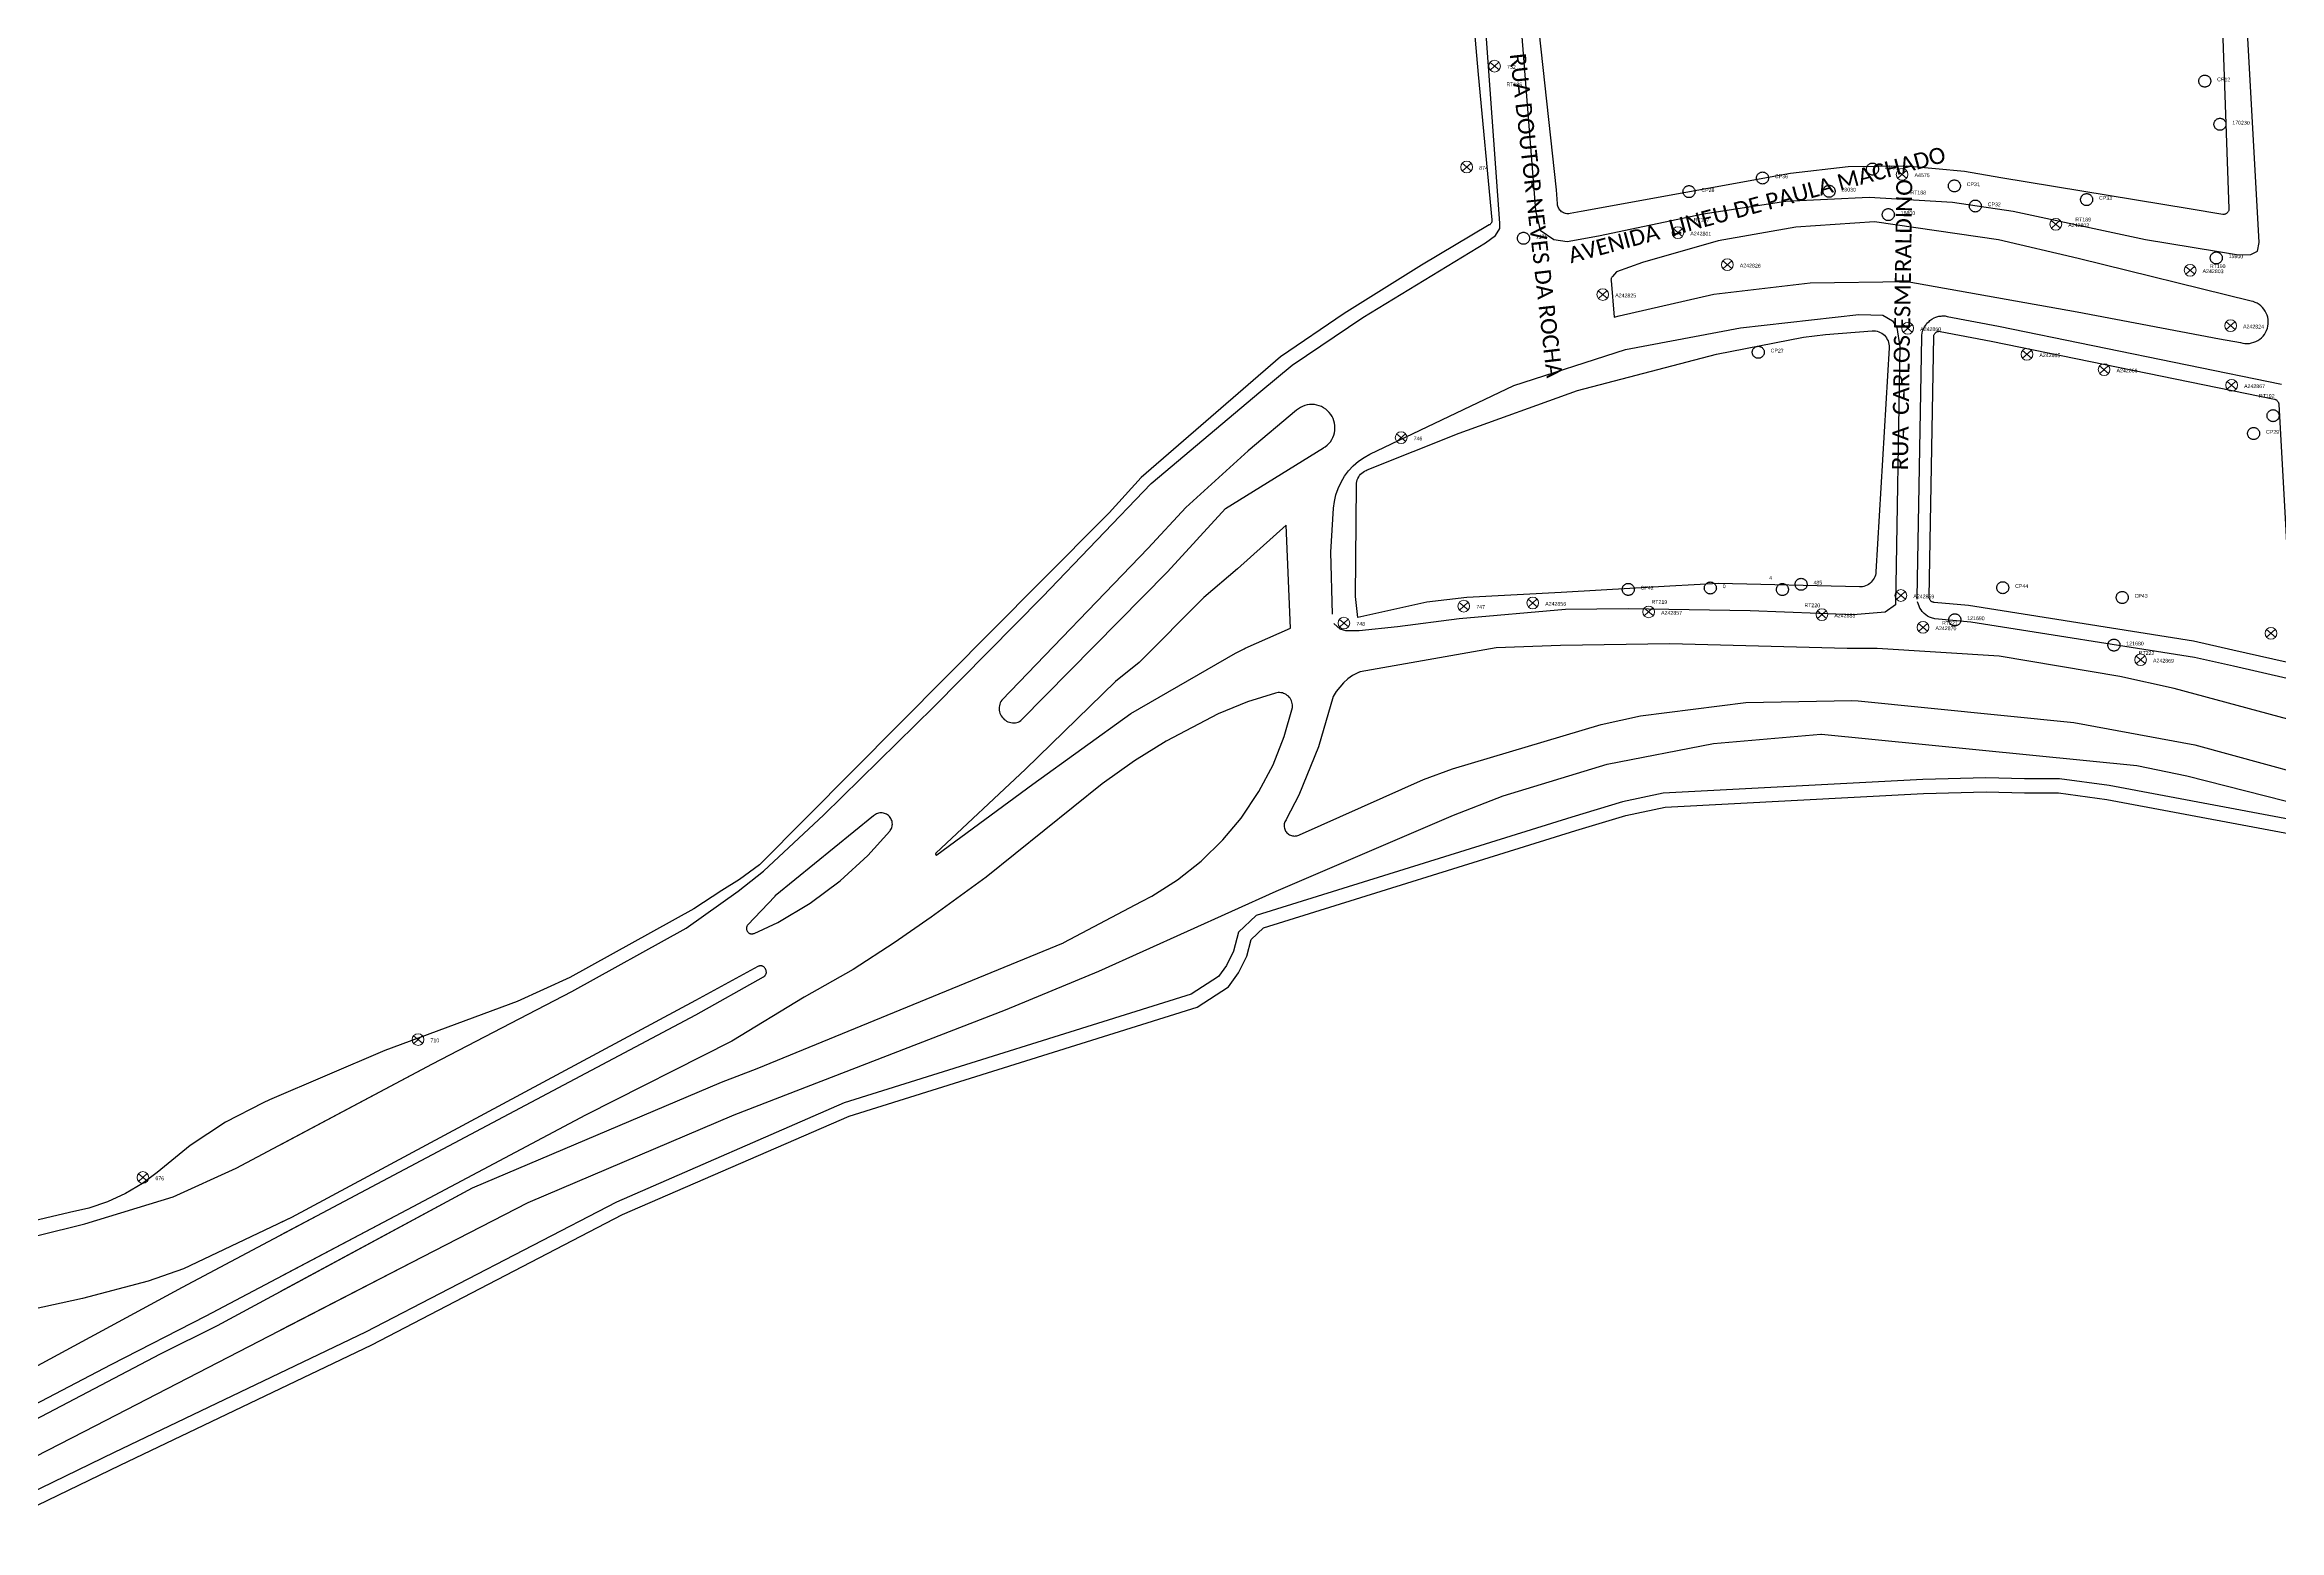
# Model space of a CAD drawing. Header units: millimetres. Extents: x 676447 to 689606, y 7455628 to 7463967.
# Drawn here: x 683132.8 to 683550.8, y 7459374.5 to 7459652.5 of the extents above; entities that cross this region are included whole.
import ezdxf

# ---------------------------------------------------------------- set-up
doc = ezdxf.new("R2010")
doc.units = ezdxf.units.MM
doc.header["$LTSCALE"] = 0.1
doc.header["$MEASUREMENT"] = 0
doc.linetypes.add('PHANTOM2', pattern=[1.25, 0.625, -0.125, 0.125, -0.125, 0.125, -0.125])
doc.layers.add('10.4-Postes', color=1, linetype='Continuous', lineweight=0)
for name, color, linetype in [('Caixas Subterrâneas', 5, 'Continuous'), ('LEGENDAS_INFRAESTRUTURAS', 7, 'Continuous'), ('MUB_MEIOFIO', 7, 'Continuous'), ('MUB_OBRA_ARTE', 7, 'Continuous'), ('MUB_QUADRAS', 7, 'Continuous'), ('MUB_SEGMENTO', 7, 'Continuous'), ('NOS_DE_INFRAESTRUTURA', 7, 'Continuous')]:
    doc.layers.add(name, color=color, linetype=linetype)
doc.styles.add('Legend', font='calibri.ttf')
doc.styles.get("Standard").update_dxf_attribs({"font": 'arial.ttf'})

# ---------------------------------------------------------------- blocks, each defined once
blk = doc.blocks.new('PTPT')
at = {"layer": '10.4-Postes', "color": 1, "linetype": 'PHANTOM2'}
for points in [[(-0.0000079, 0.0000104), (0.0000075, -0.000002)], [(0.000007, 0.0000109), (-0.0000074, -0.0000025)]]:
    blk.add_lwpolyline(points, dxfattribs=at)
at = {"layer": '10.4-Postes', "color": 1}
blk.add_circle((-0.0000002, 0.0000042), 0.00000987, dxfattribs=at)
blk = doc.blocks.new('MHMZ')
at = {"linetype": 'PHANTOM2'}
blk.add_circle((0, 0), 0.0000101, dxfattribs=at)

msp = doc.modelspace()

# ---------------------------------------------------------------- linework, layer by layer
at = {"layer": 'MUB_MEIOFIO', "color": 253, "linetype": 'Continuous'}
for points in [[(683406.84, 7459683.33), (683411.69, 7459621.44), (683412.55, 7459617.74), (683415.14, 7459616.01), (683417.61, 7459615.64), (683423.47, 7459616.68), (683443.1, 7459620.79), (683458.53, 7459623.16), (683474.12, 7459623.91), (683489.7, 7459623.02), (683501.08, 7459621.33), (683525.82, 7459616.02), (683539.11, 7459613.82), (683543.18, 7459613.12), (683545.49, 7459613.21), (683546.79, 7459613.86), (683547.07, 7459615.43), (683542.84, 7459691.97)], [(683405.06, 7459619.08), (683402.45, 7459654.43)], [(683177.04, 7459446.72), (683205.38, 7459461.82), (683231.43, 7459475.34), (683252.81, 7459487.19), (683262.53, 7459494.13), (683267.31, 7459497.82), (683278.59, 7459508.4), (683299.14, 7459528.57), (683319.48, 7459549.19), (683339.82, 7459570.36), (683360.34, 7459587.64), (683366.16, 7459592.52), (683379.44, 7459601.44), (683402.37, 7459615.37), (683404.22, 7459616.76), (683405.06, 7459618.06), (683405.06, 7459619.08)], [(683545.56, 7459604.51), (683513.2, 7459612.48), (683498.34, 7459615.96), (683475.09, 7459619.33), (683460.39, 7459618.31), (683445.88, 7459615.76), (683431.71, 7459611.71), (683426.87, 7459609.95), (683426.1, 7459609.12), (683426.04, 7459609.04), (683425.98, 7459608.96), (683425.93, 7459608.87), (683425.89, 7459608.77), (683425.86, 7459608.67), (683425.84, 7459608.56), (683425.83, 7459608.46), (683425.84, 7459608.36), (683426.43, 7459601.47), (683427.38, 7459601.74), (683445.08, 7459605.76), (683463.1, 7459607.91), (683481.24, 7459608.17), (683513.04, 7459602.49), (683539.64, 7459597.46), (683543.6, 7459596.74), (683544.01, 7459596.64), (683544.42, 7459596.58), (683544.84, 7459596.57), (683545.26, 7459596.59), (683545.67, 7459596.67), (683546.08, 7459596.78), (683546.47, 7459596.94), (683546.84, 7459597.14), (683547.18, 7459597.37), (683547.51, 7459597.64), (683547.8, 7459597.94), (683548.06, 7459598.27), (683548.28, 7459598.63), (683548.46, 7459599.01), (683548.61, 7459599.4), (683548.71, 7459599.81), (683548.77, 7459600.22), (683548.78, 7459600.64), (683548.75, 7459601.06), (683548.68, 7459601.47), (683548.56, 7459601.88), (683548.41, 7459602.26), (683548.21, 7459602.64), (683547.97, 7459602.98), (683547.71, 7459603.3), (683547.4, 7459603.6), (683547.07, 7459603.85), (683546.72, 7459604.08), (683546.34, 7459604.26), (683545.95, 7459604.4), (683545.56, 7459604.51)], [(683373.73, 7459545.93), (683373.42, 7459557.51), (683373.94, 7459565.74), (683374.09, 7459567.01), (683374.38, 7459568.25), (683374.79, 7459569.46), (683375.33, 7459570.62), (683375.98, 7459571.72), (683376.75, 7459572.74), (683377.62, 7459573.68), (683378.58, 7459574.52), (683379.63, 7459575.25), (683380.72, 7459575.86), (683407.63, 7459588.68), (683428.54, 7459595.42), (683450.03, 7459599.51), (683472.17, 7459602.01), (683476.65, 7459601.88), (683478.5, 7459600.82), (683479.31, 7459599.54), (683479.89, 7459595.92), (683479.02, 7459547.67), (683477.09, 7459546.29), (683471.16, 7459545.78), (683451.89, 7459546.54), (683429.04, 7459546.92), (683417.35, 7459546.79), (683397.43, 7459545.06), (683385.89, 7459543.53), (683378.74, 7459542.78), (683376.22, 7459542.78), (683375.15, 7459543.1), (683373.96, 7459544.17)], [(683483.13, 7459548.76), (683483.13, 7459549.04), (683483.97, 7459597.76), (683483.97, 7459598.1), (683484.05, 7459598.5), (683484.13, 7459598.87), (683484.27, 7459599.22), (683484.46, 7459599.69), (683484.7, 7459600.02), (683484.94, 7459600.37), (683485.32, 7459600.7), (683485.48, 7459600.85), (683485.87, 7459601.14), (683486.27, 7459601.34), (683486.6, 7459601.49), (683487.17, 7459601.66), (683487.57, 7459601.69), (683487.8, 7459601.72), (683488.36, 7459601.72), (683488.74, 7459601.64), (683498.29, 7459599.79), (683551.26, 7459588.96)], [(683366.99, 7459584.08), (683357.98, 7459576.51), (683346.32, 7459565.87), (683339.25, 7459558.29), (683311.86, 7459529.82), (683311.71, 7459529.58), (683311.59, 7459529.33), (683311.49, 7459529.06), (683311.43, 7459528.79), (683311.39, 7459528.51), (683311.38, 7459528.22), (683311.4, 7459527.94), (683311.45, 7459527.66), (683311.53, 7459527.39), (683311.64, 7459527.13), (683311.77, 7459526.88), (683311.93, 7459526.65), (683312.11, 7459526.44), (683312.31, 7459526.24), (683312.54, 7459526.07), (683312.78, 7459525.92), (683313.03, 7459525.8), (683313.3, 7459525.7), (683313.57, 7459525.63), (683313.85, 7459525.59), (683314.13, 7459525.59), (683314.42, 7459525.61), (683314.69, 7459525.66), (683314.96, 7459525.74), (683315.21, 7459525.83), (683315.41, 7459526.03), (683342.87, 7459553.82), (683353.74, 7459565.72), (683372.04, 7459577.03), (683372.14, 7459577.09), (683372.24, 7459577.17), (683372.35, 7459577.25), (683372.71, 7459577.53), (683373.03, 7459577.84), (683373.33, 7459578.19), (683373.58, 7459578.57), (683373.79, 7459578.97), (683373.96, 7459579.4), (683374.09, 7459579.83), (683374.17, 7459580.28), (683374.2, 7459580.74), (683374.18, 7459581.19), (683374.12, 7459581.64), (683374, 7459582.08), (683373.85, 7459582.51), (683373.65, 7459582.92), (683373.41, 7459583.3), (683373.12, 7459583.66), (683372.81, 7459583.99), (683372.46, 7459584.28), (683372.08, 7459584.54), (683371.68, 7459584.75), (683371.26, 7459584.92), (683370.82, 7459585.04), (683370.37, 7459585.12), (683369.92, 7459585.15), (683369.46, 7459585.13), (683369.01, 7459585.07), (683368.57, 7459584.96), (683368.14, 7459584.8), (683367.73, 7459584.6), (683367.35, 7459584.36), (683366.99, 7459584.08)], [(683337.57, 7459536.87), (683333.15, 7459533.31), (683316.28, 7459516.9), (683299.56, 7459501.22), (683299.54, 7459501.21), (683299.53, 7459501.19), (683299.52, 7459501.18), (683299.51, 7459501.16), (683299.5, 7459501.14), (683299.49, 7459501.12), (683299.49, 7459501.1), (683299.48, 7459501.08), (683299.48, 7459501.06), (683299.48, 7459501.04), (683299.49, 7459501.02), (683299.49, 7459501), (683299.5, 7459500.98), (683299.51, 7459500.96), (683299.52, 7459500.95), (683299.53, 7459500.93), (683299.55, 7459500.92), (683299.56, 7459500.91), (683299.58, 7459500.89), (683299.6, 7459500.89), (683299.62, 7459500.88), (683299.64, 7459500.87), (683299.66, 7459500.87), (683299.68, 7459500.87), (683299.7, 7459500.87), (683299.72, 7459500.87), (683299.74, 7459500.88), (683317.65, 7459514.1), (683335.99, 7459527.37), (683355.62, 7459538.66), (683357.21, 7459539.46), (683357.23, 7459539.47), (683357.41, 7459539.55), (683365.86, 7459543.3), (683365.06, 7459562.57), (683355.94, 7459554.42), (683349.67, 7459549.03), (683337.57, 7459536.87)], [(683552.32, 7459533.87), (683542.25, 7459536.17), (683534.98, 7459537.79), (683493.11, 7459544.43), (683486.42, 7459545.04), (683486.23, 7459545.1), (683485.95, 7459545.16), (683485.41, 7459545.37), (683485.05, 7459545.57), (683484.7, 7459545.81), (683484.39, 7459546.08), (683484.04, 7459546.43), (683483.82, 7459546.76), (683483.82, 7459546.76), (683483.62, 7459547.07), (683483.45, 7459547.44), (683483.34, 7459547.72), (683483.19, 7459548.22)], [(683562.61, 7459523.55), (683531.2, 7459532.04), (683521.02, 7459534.24), (683498.47, 7459538.06), (683475.64, 7459539.51), (683469.98, 7459539.5), (683436.81, 7459540.38), (683416.38, 7459540.09), (683404.37, 7459539.65), (683378.9, 7459535.12), (683378.77, 7459535.1), (683378.7, 7459535.07), (683378.45, 7459534.95), (683377.5, 7459534.42), (683376.62, 7459533.8), (683375.81, 7459533.09), (683375.08, 7459532.29), (683374.44, 7459531.43), (683373.89, 7459530.5)], [(683177.04, 7459419.28), (683212.86, 7459438.63), (683259.43, 7459458.36), (683266.09, 7459460.95), (683323.41, 7459484.47), (683323.49, 7459484.51), (683338.01, 7459492.16), (683339.96, 7459493.2), (683344.74, 7459496.23), (683349.18, 7459499.74), (683353.23, 7459503.69), (683356.63, 7459507.77), (683359.98, 7459512.75), (683362.61, 7459517.76), (683364.7, 7459523.02), (683366.23, 7459528.47), (683366.25, 7459528.73), (683366.24, 7459528.98), (683366.21, 7459529.24), (683366.15, 7459529.49), (683366.06, 7459529.73), (683365.95, 7459529.96), (683365.81, 7459530.18), (683365.66, 7459530.39), (683365.48, 7459530.57), (683365.28, 7459530.74), (683365.07, 7459530.89), (683364.84, 7459531.01), (683364.6, 7459531.11), (683364.36, 7459531.18), (683364.1, 7459531.23), (683363.85, 7459531.24), (683363.59, 7459531.24), (683363.33, 7459531.2), (683363.1, 7459531.13), (683357.86, 7459529.55), (683352.36, 7459527.28), (683347.48, 7459524.71), (683342.59, 7459522.14), (683336.7, 7459518.51), (683330.66, 7459514.19), (683308.94, 7459496.73), (683298.66, 7459489.22), (683291.76, 7459484.47), (683284.07, 7459479.43), (683274.88, 7459474.26), (683261.37, 7459466.02), (683234.01, 7459452.17), (683201.72, 7459435.06), (683177.04, 7459422.01)], [(683373.89, 7459530.5), (683371.14, 7459521.12), (683367.43, 7459512.08), (683365.16, 7459507.61), (683365.04, 7459507.45), (683364.93, 7459507.28), (683364.84, 7459507.1), (683364.77, 7459506.91), (683364.72, 7459506.71), (683364.69, 7459506.52), (683364.69, 7459506.31), (683364.7, 7459506.11), (683364.73, 7459505.91), (683364.79, 7459505.72), (683364.87, 7459505.53), (683364.96, 7459505.36), (683365.07, 7459505.19), (683365.2, 7459505.03), (683365.35, 7459504.89), (683365.5, 7459504.77), (683365.68, 7459504.66), (683365.86, 7459504.57), (683366.05, 7459504.5), (683366.24, 7459504.46), (683366.44, 7459504.43), (683366.64, 7459504.42), (683366.84, 7459504.43), (683367.04, 7459504.47), (683367.24, 7459504.52), (683367.42, 7459504.6), (683367.56, 7459504.67), (683390.78, 7459515.02), (683396.17, 7459517.01), (683423.98, 7459525.27), (683431.34, 7459526.9), (683451.04, 7459529.37), (683470.89, 7459529.77), (683472.07, 7459529.73), (683512.43, 7459525.66), (683535.01, 7459521.5), (683599.74, 7459503.79)], [(683177.04, 7459412.04), (683203.51, 7459425.69), (683223.3, 7459435.89), (683261.83, 7459452.27), (683312.55, 7459471.89), (683330.03, 7459479.16), (683363.19, 7459494.13), (683396.35, 7459508.31), (683405.68, 7459511.97), (683425.09, 7459517.88), (683445.01, 7459521.73), (683465.11, 7459523.47), (683465.22, 7459523.48), (683524.21, 7459517.64), (683533.53, 7459515.68), (683566.66, 7459507.25)], [(683287.88, 7459508.2), (683269.49, 7459493.21), (683269.41, 7459493.14), (683269.4, 7459493.12), (683264.38, 7459487.8), (683264.31, 7459487.72), (683264.25, 7459487.64), (683264.2, 7459487.55), (683264.16, 7459487.45), (683264.13, 7459487.35), (683264.12, 7459487.25), (683264.11, 7459487.14), (683264.11, 7459487.04), (683264.12, 7459486.93), (683264.15, 7459486.83), (683264.18, 7459486.73), (683264.23, 7459486.64), (683264.28, 7459486.55), (683264.35, 7459486.47), (683264.42, 7459486.39), (683264.5, 7459486.32), (683264.59, 7459486.26), (683264.68, 7459486.21), (683264.78, 7459486.17), (683264.88, 7459486.15), (683264.98, 7459486.13), (683265.08, 7459486.12), (683265.19, 7459486.12), (683265.29, 7459486.14), (683265.39, 7459486.16), (683265.49, 7459486.2), (683265.53, 7459486.21), (683269.95, 7459488.26), (683276, 7459491.83), (683281.65, 7459496.01), (683286.83, 7459500.76), (683290.94, 7459505.34), (683291.01, 7459505.44), (683291.13, 7459505.62), (683291.23, 7459505.82), (683291.3, 7459506.02), (683291.36, 7459506.24), (683291.39, 7459506.45), (683291.4, 7459506.67), (683291.39, 7459506.89), (683291.35, 7459507.11), (683291.29, 7459507.32), (683291.21, 7459507.53), (683291.11, 7459507.72), (683290.99, 7459507.9), (683290.85, 7459508.07), (683290.69, 7459508.23), (683290.52, 7459508.36), (683290.33, 7459508.48), (683290.14, 7459508.58), (683289.93, 7459508.66), (683289.72, 7459508.71), (683289.5, 7459508.74), (683289.28, 7459508.75), (683289.06, 7459508.74), (683288.84, 7459508.7), (683288.63, 7459508.64), (683288.43, 7459508.56), (683288.23, 7459508.46), (683288.05, 7459508.34), (683287.88, 7459508.2)], [(683177.04, 7459429.8), (683184.81, 7459433.91), (683254.65, 7459470.95), (683267.32, 7459478.08), (683267.34, 7459478.09), (683267.42, 7459478.15), (683267.5, 7459478.21), (683267.58, 7459478.29), (683267.64, 7459478.37), (683267.7, 7459478.46), (683267.75, 7459478.55), (683267.78, 7459478.65), (683267.81, 7459478.75), (683267.83, 7459478.85), (683267.83, 7459478.96), (683267.82, 7459479.06), (683267.81, 7459479.17), (683267.78, 7459479.27), (683267.74, 7459479.36), (683267.65, 7459479.56), (683267.62, 7459479.63), (683267.57, 7459479.71), (683267.5, 7459479.8), (683267.43, 7459479.87), (683267.35, 7459479.94), (683267.26, 7459480), (683267.17, 7459480.05), (683267.08, 7459480.09), (683266.97, 7459480.12), (683266.87, 7459480.14), (683266.77, 7459480.15), (683266.66, 7459480.14), (683266.56, 7459480.13), (683266.46, 7459480.1), (683266.36, 7459480.07), (683266.26, 7459480.02), (683254.59, 7459473.65), (683178.99, 7459433.04), (683177.04, 7459432.12)]]:
    msp.add_lwpolyline(points, dxfattribs=at)
at = {"layer": 'MUB_MEIOFIO', "linetype": 'Continuous'}
for points in [[(683406.84, 7459683.33), (683411.69, 7459621.44), (683412.55, 7459617.74), (683415.14, 7459616.01), (683417.61, 7459615.64), (683423.47, 7459616.68), (683443.1, 7459620.79), (683458.53, 7459623.16), (683474.12, 7459623.91), (683489.7, 7459623.02), (683501.08, 7459621.33), (683525.82, 7459616.02), (683539.11, 7459613.82), (683543.18, 7459613.12), (683545.49, 7459613.21), (683546.79, 7459613.86), (683547.07, 7459615.43), (683542.84, 7459691.97)], [(683405.06, 7459619.08), (683402.45, 7459654.43)], [(683088.26, 7459418.97), (683140.37, 7459431.9), (683156.9, 7459436.91), (683168.66, 7459442.26), (683205.38, 7459461.82), (683231.43, 7459475.34), (683252.81, 7459487.19), (683262.53, 7459494.13), (683267.31, 7459497.82), (683278.59, 7459508.4), (683299.14, 7459528.57), (683319.48, 7459549.19), (683339.82, 7459570.36), (683360.34, 7459587.64), (683366.16, 7459592.52), (683379.44, 7459601.44), (683402.37, 7459615.37), (683404.22, 7459616.76), (683405.06, 7459618.06), (683405.06, 7459619.08)], [(683545.56, 7459604.51), (683513.2, 7459612.48), (683498.34, 7459615.96), (683475.09, 7459619.33), (683460.39, 7459618.31), (683445.88, 7459615.76), (683431.71, 7459611.71), (683426.87, 7459609.95), (683426.1, 7459609.12), (683426.04, 7459609.04), (683425.98, 7459608.96), (683425.93, 7459608.87), (683425.89, 7459608.77), (683425.86, 7459608.67), (683425.84, 7459608.56), (683425.83, 7459608.46), (683425.84, 7459608.36), (683426.43, 7459601.47), (683427.38, 7459601.74), (683445.08, 7459605.76), (683463.1, 7459607.91), (683481.24, 7459608.17), (683513.04, 7459602.49), (683539.64, 7459597.46), (683543.6, 7459596.74), (683544.01, 7459596.64), (683544.42, 7459596.58), (683544.84, 7459596.57), (683545.26, 7459596.59), (683545.67, 7459596.67), (683546.08, 7459596.78), (683546.47, 7459596.94), (683546.84, 7459597.14), (683547.18, 7459597.37), (683547.51, 7459597.64), (683547.8, 7459597.94), (683548.06, 7459598.27), (683548.28, 7459598.63), (683548.46, 7459599.01), (683548.61, 7459599.4), (683548.71, 7459599.81), (683548.77, 7459600.22), (683548.78, 7459600.64), (683548.75, 7459601.06), (683548.68, 7459601.47), (683548.56, 7459601.88), (683548.41, 7459602.26), (683548.21, 7459602.64), (683547.97, 7459602.98), (683547.71, 7459603.3), (683547.4, 7459603.6), (683547.07, 7459603.85), (683546.72, 7459604.08), (683546.34, 7459604.26), (683545.95, 7459604.4), (683545.56, 7459604.51)], [(683373.73, 7459545.93), (683373.42, 7459557.51), (683373.94, 7459565.74), (683374.09, 7459567.01), (683374.38, 7459568.25), (683374.79, 7459569.46), (683375.33, 7459570.62), (683375.98, 7459571.72), (683376.75, 7459572.74), (683377.62, 7459573.68), (683378.58, 7459574.52), (683379.63, 7459575.25), (683380.72, 7459575.86), (683407.63, 7459588.68), (683428.54, 7459595.42), (683450.03, 7459599.51), (683472.17, 7459602.01), (683476.65, 7459601.88), (683478.5, 7459600.82), (683479.31, 7459599.54), (683479.89, 7459595.92), (683479.02, 7459547.67), (683477.09, 7459546.29), (683471.16, 7459545.78), (683451.89, 7459546.54), (683429.04, 7459546.92), (683417.35, 7459546.79), (683397.43, 7459545.06), (683385.89, 7459543.53), (683378.74, 7459542.78), (683376.22, 7459542.78), (683375.15, 7459543.1), (683373.96, 7459544.17)], [(683483.13, 7459548.76), (683483.13, 7459549.04), (683483.97, 7459597.76), (683483.97, 7459598.1), (683484.05, 7459598.5), (683484.13, 7459598.87), (683484.27, 7459599.22), (683484.46, 7459599.69), (683484.7, 7459600.02), (683484.94, 7459600.37), (683485.32, 7459600.7), (683485.48, 7459600.85), (683485.87, 7459601.14), (683486.27, 7459601.34), (683486.6, 7459601.49), (683487.17, 7459601.66), (683487.57, 7459601.69), (683487.8, 7459601.72), (683488.36, 7459601.72), (683488.74, 7459601.64), (683498.29, 7459599.79), (683551.26, 7459588.96)], [(683366.99, 7459584.08), (683357.98, 7459576.51), (683346.32, 7459565.87), (683339.25, 7459558.29), (683311.86, 7459529.82), (683311.71, 7459529.58), (683311.59, 7459529.33), (683311.49, 7459529.06), (683311.43, 7459528.79), (683311.39, 7459528.51), (683311.38, 7459528.22), (683311.4, 7459527.94), (683311.45, 7459527.66), (683311.53, 7459527.39), (683311.64, 7459527.13), (683311.77, 7459526.88), (683311.93, 7459526.65), (683312.11, 7459526.44), (683312.31, 7459526.24), (683312.54, 7459526.07), (683312.78, 7459525.92), (683313.03, 7459525.8), (683313.3, 7459525.7), (683313.57, 7459525.63), (683313.85, 7459525.59), (683314.13, 7459525.59), (683314.42, 7459525.61), (683314.69, 7459525.66), (683314.96, 7459525.74), (683315.21, 7459525.83), (683315.41, 7459526.03), (683342.87, 7459553.82), (683353.74, 7459565.72), (683372.04, 7459577.03), (683372.14, 7459577.09), (683372.24, 7459577.17), (683372.35, 7459577.25), (683372.71, 7459577.53), (683373.03, 7459577.84), (683373.33, 7459578.19), (683373.58, 7459578.57), (683373.79, 7459578.97), (683373.96, 7459579.4), (683374.09, 7459579.83), (683374.17, 7459580.28), (683374.2, 7459580.74), (683374.18, 7459581.19), (683374.12, 7459581.64), (683374, 7459582.08), (683373.85, 7459582.51), (683373.65, 7459582.92), (683373.41, 7459583.3), (683373.12, 7459583.66), (683372.81, 7459583.99), (683372.46, 7459584.28), (683372.08, 7459584.54), (683371.68, 7459584.75), (683371.26, 7459584.92), (683370.82, 7459585.04), (683370.37, 7459585.12), (683369.92, 7459585.15), (683369.46, 7459585.13), (683369.01, 7459585.07), (683368.57, 7459584.96), (683368.14, 7459584.8), (683367.73, 7459584.6), (683367.35, 7459584.36), (683366.99, 7459584.08)], [(683337.57, 7459536.87), (683333.15, 7459533.31), (683316.28, 7459516.9), (683299.56, 7459501.22), (683299.54, 7459501.21), (683299.53, 7459501.19), (683299.52, 7459501.18), (683299.51, 7459501.16), (683299.5, 7459501.14), (683299.49, 7459501.12), (683299.49, 7459501.1), (683299.48, 7459501.08), (683299.48, 7459501.06), (683299.48, 7459501.04), (683299.49, 7459501.02), (683299.49, 7459501), (683299.5, 7459500.98), (683299.51, 7459500.96), (683299.52, 7459500.95), (683299.53, 7459500.93), (683299.55, 7459500.92), (683299.56, 7459500.91), (683299.58, 7459500.89), (683299.6, 7459500.89), (683299.62, 7459500.88), (683299.64, 7459500.87), (683299.66, 7459500.87), (683299.68, 7459500.87), (683299.7, 7459500.87), (683299.72, 7459500.87), (683299.74, 7459500.88), (683317.65, 7459514.1), (683335.99, 7459527.37), (683355.62, 7459538.66), (683357.21, 7459539.46), (683357.23, 7459539.47), (683357.41, 7459539.55), (683365.86, 7459543.3), (683365.06, 7459562.57), (683355.94, 7459554.42), (683349.67, 7459549.03), (683337.57, 7459536.87)], [(683552.32, 7459533.87), (683542.25, 7459536.17), (683534.98, 7459537.79), (683493.11, 7459544.43), (683486.42, 7459545.04), (683486.23, 7459545.1), (683485.95, 7459545.16), (683485.41, 7459545.37), (683485.05, 7459545.57), (683484.7, 7459545.81), (683484.39, 7459546.08), (683484.04, 7459546.43), (683483.82, 7459546.76), (683483.82, 7459546.76), (683483.62, 7459547.07), (683483.45, 7459547.44), (683483.34, 7459547.72), (683483.19, 7459548.22)], [(683562.61, 7459523.55), (683531.2, 7459532.04), (683521.02, 7459534.24), (683498.47, 7459538.06), (683475.64, 7459539.51), (683469.98, 7459539.5), (683436.81, 7459540.38), (683416.38, 7459540.09), (683404.37, 7459539.65), (683378.9, 7459535.12), (683378.77, 7459535.1), (683378.7, 7459535.07), (683378.45, 7459534.95), (683377.5, 7459534.42), (683376.62, 7459533.8), (683375.81, 7459533.09), (683375.08, 7459532.29), (683374.44, 7459531.43), (683373.89, 7459530.5)], [(683100.06, 7459379.02), (683154.5, 7459407.55), (683165.17, 7459412.87), (683212.86, 7459438.63), (683259.43, 7459458.36), (683266.09, 7459460.95), (683323.41, 7459484.47), (683323.49, 7459484.51), (683338.01, 7459492.16), (683339.96, 7459493.2), (683344.74, 7459496.23), (683349.18, 7459499.74), (683353.23, 7459503.69), (683356.63, 7459507.77), (683359.98, 7459512.75), (683362.61, 7459517.76), (683364.7, 7459523.02), (683366.23, 7459528.47), (683366.25, 7459528.73), (683366.24, 7459528.98), (683366.21, 7459529.24), (683366.15, 7459529.49), (683366.06, 7459529.73), (683365.95, 7459529.96), (683365.81, 7459530.18), (683365.66, 7459530.39), (683365.48, 7459530.57), (683365.28, 7459530.74), (683365.07, 7459530.89), (683364.84, 7459531.01), (683364.6, 7459531.11), (683364.36, 7459531.18), (683364.1, 7459531.23), (683363.85, 7459531.24), (683363.59, 7459531.24), (683363.33, 7459531.2), (683363.1, 7459531.13), (683357.86, 7459529.55), (683352.36, 7459527.28), (683347.48, 7459524.71), (683342.59, 7459522.14), (683336.7, 7459518.51), (683330.66, 7459514.19), (683308.94, 7459496.73), (683298.66, 7459489.22), (683291.76, 7459484.47), (683284.07, 7459479.43), (683274.88, 7459474.26), (683261.37, 7459466.02), (683234.01, 7459452.17), (683201.72, 7459435.06), (683162.98, 7459414.57), (683145.2, 7459405.51), (683093.94, 7459378.65)], [(683373.89, 7459530.5), (683371.14, 7459521.12), (683367.43, 7459512.08), (683365.16, 7459507.61), (683365.04, 7459507.45), (683364.93, 7459507.28), (683364.84, 7459507.1), (683364.77, 7459506.91), (683364.72, 7459506.71), (683364.69, 7459506.52), (683364.69, 7459506.31), (683364.7, 7459506.11), (683364.73, 7459505.91), (683364.79, 7459505.72), (683364.87, 7459505.53), (683364.96, 7459505.36), (683365.07, 7459505.19), (683365.2, 7459505.03), (683365.35, 7459504.89), (683365.5, 7459504.77), (683365.68, 7459504.66), (683365.86, 7459504.57), (683366.05, 7459504.5), (683366.24, 7459504.46), (683366.44, 7459504.43), (683366.64, 7459504.42), (683366.84, 7459504.43), (683367.04, 7459504.47), (683367.24, 7459504.52), (683367.42, 7459504.6), (683367.56, 7459504.67), (683390.78, 7459515.02), (683396.17, 7459517.01), (683423.98, 7459525.27), (683431.34, 7459526.9), (683451.04, 7459529.37), (683470.89, 7459529.77), (683472.07, 7459529.73), (683512.43, 7459525.66), (683535.01, 7459521.5), (683599.74, 7459503.79)], [(683119.91, 7459382.58), (683142.38, 7459394.17), (683203.51, 7459425.69), (683223.3, 7459435.89), (683261.83, 7459452.27), (683312.55, 7459471.89), (683330.03, 7459479.16), (683363.19, 7459494.13), (683396.35, 7459508.31), (683405.68, 7459511.97), (683425.09, 7459517.88), (683445.01, 7459521.73), (683465.11, 7459523.47), (683465.22, 7459523.48), (683524.21, 7459517.64), (683533.53, 7459515.68), (683566.66, 7459507.25)], [(683287.88, 7459508.2), (683269.49, 7459493.21), (683269.41, 7459493.14), (683269.4, 7459493.12), (683264.38, 7459487.8), (683264.31, 7459487.72), (683264.25, 7459487.64), (683264.2, 7459487.55), (683264.16, 7459487.45), (683264.13, 7459487.35), (683264.12, 7459487.25), (683264.11, 7459487.14), (683264.11, 7459487.04), (683264.12, 7459486.93), (683264.15, 7459486.83), (683264.18, 7459486.73), (683264.23, 7459486.64), (683264.28, 7459486.55), (683264.35, 7459486.47), (683264.42, 7459486.39), (683264.5, 7459486.32), (683264.59, 7459486.26), (683264.68, 7459486.21), (683264.78, 7459486.17), (683264.88, 7459486.15), (683264.98, 7459486.13), (683265.08, 7459486.12), (683265.19, 7459486.12), (683265.29, 7459486.14), (683265.39, 7459486.16), (683265.49, 7459486.2), (683265.53, 7459486.21), (683269.95, 7459488.26), (683276, 7459491.83), (683281.65, 7459496.01), (683286.83, 7459500.76), (683290.94, 7459505.34), (683291.01, 7459505.44), (683291.13, 7459505.62), (683291.23, 7459505.82), (683291.3, 7459506.02), (683291.36, 7459506.24), (683291.39, 7459506.45), (683291.4, 7459506.67), (683291.39, 7459506.89), (683291.35, 7459507.11), (683291.29, 7459507.32), (683291.21, 7459507.53), (683291.11, 7459507.72), (683290.99, 7459507.9), (683290.85, 7459508.07), (683290.69, 7459508.23), (683290.52, 7459508.36), (683290.33, 7459508.48), (683290.14, 7459508.58), (683289.93, 7459508.66), (683289.72, 7459508.71), (683289.5, 7459508.74), (683289.28, 7459508.75), (683289.06, 7459508.74), (683288.84, 7459508.7), (683288.63, 7459508.64), (683288.43, 7459508.56), (683288.23, 7459508.46), (683288.05, 7459508.34), (683287.88, 7459508.2)], [(683124.87, 7459401.78), (683158.59, 7459420.04), (683184.81, 7459433.91), (683254.65, 7459470.95), (683267.32, 7459478.08), (683267.34, 7459478.09), (683267.42, 7459478.15), (683267.5, 7459478.21), (683267.58, 7459478.29), (683267.64, 7459478.37), (683267.7, 7459478.46), (683267.75, 7459478.55), (683267.78, 7459478.65), (683267.81, 7459478.75), (683267.83, 7459478.85), (683267.83, 7459478.96), (683267.82, 7459479.06), (683267.81, 7459479.17), (683267.78, 7459479.27), (683267.74, 7459479.36), (683267.65, 7459479.56), (683267.62, 7459479.63), (683267.57, 7459479.71), (683267.5, 7459479.8), (683267.43, 7459479.87), (683267.35, 7459479.94), (683267.26, 7459480), (683267.17, 7459480.05), (683267.08, 7459480.09), (683266.97, 7459480.12), (683266.87, 7459480.14), (683266.77, 7459480.15), (683266.66, 7459480.14), (683266.56, 7459480.13), (683266.46, 7459480.1), (683266.36, 7459480.07), (683266.26, 7459480.02), (683254.59, 7459473.65), (683178.99, 7459433.04), (683158.81, 7459423.48), (683152.17, 7459421.15), (683139.9, 7459417.93), (683121.01, 7459413.76)]]:
    msp.add_lwpolyline(points, dxfattribs=at)
at = {"layer": 'MUB_OBRA_ARTE', "linetype": 'Continuous'}
for points in [[(683560.16, 7459506.16), (683519.02, 7459513.85), (683509.74, 7459515.13), (683503.2, 7459515.13), (683495.97, 7459515.28), (683484.19, 7459514.97), (683435.61, 7459512.46), (683427.98, 7459510.83), (683418.49, 7459507.98), (683359.48, 7459489.57), (683356.14, 7459486.46), (683355.24, 7459482.87), (683353.9, 7459480.19), (683352.44, 7459478.12), (683347.27, 7459474.81), (683282.38, 7459454.49), (683239.78, 7459435.95), (683192.84, 7459411.61), (683145.82, 7459389.09), (683120.5, 7459376.83)], [(683121.79, 7459374.54), (683146.95, 7459386.73), (683194.01, 7459409.26), (683240.91, 7459433.59), (683283.3, 7459452.03), (683348.39, 7459472.41), (683354.28, 7459476.19), (683356.15, 7459478.84), (683357.71, 7459481.96), (683358.49, 7459485.07), (683360.83, 7459487.25), (683419.25, 7459505.47), (683428.63, 7459508.29), (683435.95, 7459509.85), (683484.3, 7459512.35), (683495.98, 7459512.66), (683503.18, 7459512.51), (683509.56, 7459512.51), (683518.6, 7459511.27), (683559.57, 7459503.61)]]:
    msp.add_lwpolyline(points, dxfattribs=at)
at = {"layer": 'MUB_QUADRAS', "linetype": 'Continuous'}
for points in [[(683539.09, 7459687.21), (683541.41, 7459621.74), (683541.41, 7459621.63), (683541.39, 7459621.53), (683541.37, 7459621.43), (683541.33, 7459621.33), (683541.29, 7459621.23), (683541.24, 7459621.14), (683541.17, 7459621.06), (683541.1, 7459620.98), (683541.02, 7459620.91), (683540.94, 7459620.85), (683540.85, 7459620.8), (683540.75, 7459620.76), (683540.65, 7459620.73), (683540.55, 7459620.71), (683540.44, 7459620.7), (683540.34, 7459620.7), (683540.25, 7459620.72), (683534, 7459621.73), (683498.74, 7459627.55), (683491.97, 7459628.76), (683481.12, 7459629.76), (683470.22, 7459629.62), (683459.4, 7459628.34), (683420.27, 7459621.25), (683418.18, 7459620.85), (683417.97, 7459620.82), (683417.76, 7459620.82), (683417.55, 7459620.83), (683417.35, 7459620.87), (683417.15, 7459620.93), (683416.95, 7459621.01), (683416.77, 7459621.11), (683416.59, 7459621.22), (683416.43, 7459621.36), (683416.29, 7459621.51), (683416.16, 7459621.67), (683416.05, 7459621.85), (683415.96, 7459622.04), (683415.89, 7459622.24), (683415.84, 7459622.44), (683415.81, 7459622.65), (683415.81, 7459622.67), (683415.62, 7459625.31), (683409.53, 7459681.45)], [(683398.45, 7459676.1), (683401, 7459646.91), (683403.56, 7459619.69), (683403.56, 7459619.59), (683403.56, 7459619.48), (683403.54, 7459619.38), (683403.51, 7459619.28), (683403.47, 7459619.18), (683403.43, 7459619.09), (683403.37, 7459619), (683403.3, 7459618.92), (683403.23, 7459618.85), (683403.14, 7459618.78), (683403.07, 7459618.74), (683390.37, 7459611.23), (683375.91, 7459602.19), (683363.99, 7459594.04), (683337.96, 7459571.51), (683331.93, 7459564.89), (683318.98, 7459551.84)], [(683378.01, 7459549.2), (683378.21, 7459570.1), (683378.23, 7459570.41), (683378.28, 7459570.72), (683378.37, 7459571.03), (683378.48, 7459571.32), (683378.63, 7459571.6), (683378.8, 7459571.86), (683379, 7459572.1), (683379.22, 7459572.32), (683379.47, 7459572.52), (683379.73, 7459572.68), (683380.02, 7459572.82), (683380.21, 7459572.9), (683397.45, 7459579.79), (683419.59, 7459587.74), (683445.58, 7459594.54), (683461.87, 7459597.74), (683465.94, 7459598.26), (683474.68, 7459598.93), (683474.99, 7459598.94), (683475.3, 7459598.91), (683475.61, 7459598.85), (683475.91, 7459598.75), (683476.2, 7459598.63), (683476.47, 7459598.47), (683476.73, 7459598.29), (683476.96, 7459598.09), (683477.18, 7459597.85), (683477.36, 7459597.6), (683477.52, 7459597.33), (683477.65, 7459597.05), (683477.75, 7459596.75), (683477.82, 7459596.44), (683477.86, 7459596.13), (683477.86, 7459595.82), (683477.86, 7459595.76), (683475.39, 7459553.85), (683475.36, 7459553.54), (683475.29, 7459553.23), (683475.19, 7459552.93), (683475.06, 7459552.65), (683474.9, 7459552.38), (683474.71, 7459552.13), (683474.5, 7459551.89), (683474.27, 7459551.68), (683474.01, 7459551.5), (683473.74, 7459551.35), (683473.45, 7459551.22), (683473.15, 7459551.13), (683472.85, 7459551.06), (683472.53, 7459551.03), (683472.32, 7459551.03), (683445.93, 7459551.66), (683436.86, 7459551.14), (683416.48, 7459550), (683398.84, 7459549.03), (683391.39, 7459548.15), (683378.45, 7459545.31), (683378.01, 7459549.2)], [(683485.36, 7459549.03), (683485.36, 7459549.14), (683486.2, 7459597.86), (683486.2, 7459597.93), (683486.22, 7459598.03), (683486.24, 7459598.13), (683486.28, 7459598.23), (683486.32, 7459598.33), (683486.38, 7459598.41), (683486.44, 7459598.5), (683486.52, 7459598.57), (683486.6, 7459598.64), (683486.68, 7459598.7), (683486.78, 7459598.75), (683486.87, 7459598.79), (683486.97, 7459598.82), (683487.08, 7459598.83), (683487.18, 7459598.84), (683487.29, 7459598.84), (683487.39, 7459598.82), (683496.93, 7459596.97), (683549.94, 7459586.13), (683550, 7459586.12), (683550.1, 7459586.09), (683550.2, 7459586.05), (683550.29, 7459586), (683550.37, 7459585.93), (683550.45, 7459585.86), (683550.52, 7459585.79), (683550.58, 7459585.7), (683550.63, 7459585.61), (683550.68, 7459585.52), (683550.71, 7459585.42), (683550.73, 7459585.31), (683550.74, 7459585.21), (683553.38, 7459537.96)], [(683318.98, 7459551.84), (683266.57, 7459499.05), (683262.83, 7459496.31), (683259.53, 7459494.21), (683254.27, 7459490.79), (683231.08, 7459477.94), (683221.24, 7459473.45), (683196.47, 7459464.3), (683174.9, 7459455.04), (683173.71, 7459454.51), (683166.66, 7459450.86), (683160.04, 7459446.5), (683153.91, 7459441.47), (683151.14, 7459439.42), (683147.96, 7459437.53), (683144.6, 7459435.98), (683141.1, 7459434.8), (683137.49, 7459433.98), (683087.77, 7459422.24)], [(683552.15, 7459536.93), (683542.14, 7459539.22), (683534.77, 7459540.86), (683492.71, 7459547.53), (683486.26, 7459548.12), (683486.23, 7459548.13), (683486.13, 7459548.15), (683486.03, 7459548.17), (683485.93, 7459548.21), (683485.84, 7459548.26), (683485.75, 7459548.32), (683485.67, 7459548.39), (683485.6, 7459548.46), (683485.54, 7459548.55), (683485.48, 7459548.64), (683485.44, 7459548.73), (683485.4, 7459548.83), (683485.37, 7459548.93), (683485.36, 7459549.03)]]:
    msp.add_lwpolyline(points, dxfattribs=at)

# ---------------------------------------------------------------- block references
at = {"layer": 'Caixas Subterrâneas', "color": 40}
for p, xscale, yscale, zscale, rotation in [((683536.9, 7459645.65), 111319.4907932736, 111319.4907932736, 111319.4907932736, 359.3014306203266), ((683539.74, 7459637.57), 111319.4907932735, 111319.4907932735, 111319.4907932735, 359.3014173430069), ((683474.75, 7459629.2), 111319.4907932736, 111319.4907932736, 111319.4907932736, 359.3016620129401), ((683440.42, 7459624.97), 111319.4907932736, 111319.4907932736, 111319.4907932736, 359.3017912784236), ((683454.18, 7459627.52), 111319.4907932736, 111319.4907932736, 111319.4907932736, 359.3017397412807), ((683466.62, 7459625.04), 111319.4907932736, 111319.4907932736, 111319.4907932736, 359.3016916414452), ((683490.06, 7459626.04), 111319.4907932736, 111319.4907932736, 111319.4907932736, 359.3016028108578), ((683477.7, 7459620.67), 111319.4907932736, 111319.4907932736, 111319.4907932736, 359.3016481662809), ((683493.98, 7459622.28), 111319.4907932736, 111319.4907932736, 111319.4907932736, 359.3015867226911), ((683514.8, 7459623.48), 111319.4907932736, 111319.4907932736, 111319.4907932736, 359.3015079047337), ((683409.46, 7459616.24), 111319.4907932736, 111319.4907932736, 111319.4907932736, 359.3019063627266), ((683539.05, 7459612.56), 111319.4907932736, 111319.4907932736, 111319.4907932736, 359.3014123118247), ((683453.38, 7459594.92), 111319.4907932736, 111319.4907932736, 111319.4907932736, 359.3017327952282), ((683549.67, 7459583.06), 111319.4907932736, 111319.4907932736, 111319.4907932736, 359.3013629067903), ((683546.04, 7459579.72), 111319.4907932736, 111319.4907932736, 111319.4907932736, 359.3013756803166), ((683429.06, 7459550.56), 111319.4907932736, 111319.4907932736, 111319.4907932736, 359.3018117441352), ((683444.41, 7459550.82), 111319.4907932736, 111319.4907932736, 111319.4907932736, 359.3017533992139), ((683457.9, 7459550.53), 111319.4907932736, 111319.4907932736, 111319.4907932736, 359.3017020090617), ((683461.39, 7459551.51), 111319.4907932735, 111319.4907932735, 111319.4907932735, 359.3016890384269), ((683499.11, 7459550.88), 111319.4907932736, 111319.4907932736, 111319.4907932736, 359.3015453615115), ((683521.46, 7459549.05), 111319.4907932736, 111319.4907932736, 111319.4907932736, 359.3014597796157), ((683490.15, 7459544.86), 111319.4907932735, 111319.4907932735, 111319.4907932735, 359.3015775851812), ((683519.91, 7459540.14), 111319.4907932736, 111319.4907932736, 111319.4907932736, 359.3014629584297)]:
    msp.add_blockref('MHMZ', p, dxfattribs=dict(at, xscale=xscale, yscale=yscale, zscale=zscale, rotation=rotation))
at = {"layer": 'NOS_DE_INFRAESTRUTURA', "color": 1}
for p, xscale, yscale, zscale, rotation in [((683404.07, 7459647.98), 111319.4907932736, 111319.4907932736, 111319.4907932736, 359.3019366080858), ((683398.86, 7459629.1), 111319.4907932736, 111319.4907932736, 111319.4907932736, 359.3019506229456), ((683480.3, 7459627.73), 111319.4907932736, 111319.4907932736, 111319.4907932736, 359.3016404346865), ((683438.36, 7459616.82), 111319.4907932735, 111319.4907932735, 111319.4907932735, 359.3017966123498), ((683509.05, 7459618.4), 111319.4907932736, 111319.4907932736, 111319.4907932736, 359.3015282286111), ((683447.61, 7459610.84), 111319.4907932736, 111319.4907932736, 111319.4907932736, 359.301759601581), ((683534.18, 7459609.79), 111319.4907932735, 111319.4907932735, 111319.4907932735, 359.3014300027663), ((683424.31, 7459605.25), 111319.4907932735, 111319.4907932735, 111319.4907932735, 359.3018465170488), ((683481.35, 7459598.94), 111319.4907932736, 111319.4907932736, 111319.4907932736, 359.301627647464), ((683541.75, 7459599.42), 111319.4907932736, 111319.4907932736, 111319.4907932736, 359.3013980450265), ((683503.65, 7459594.07), 111319.4907932736, 111319.4907932736, 111319.4907932736, 359.3015413275466), ((683518.09, 7459591.21), 111319.4907932736, 111319.4907932736, 111319.4907932736, 359.3014855035539), ((683541.94, 7459588.28), 111319.4907932736, 111319.4907932736, 111319.4907932736, 359.3013939142676), ((683386.59, 7459578.47), 111319.4907932736, 111319.4907932736, 111319.4907932736, 359.3019818122526), ((683480.07, 7459548.95), 111319.4907932736, 111319.4907932736, 111319.4907932736, 359.3016172137322), ((683375.88, 7459543.79), 111319.4907932735, 111319.4907932735, 111319.4907932735, 359.3020119228285), ((683398.31, 7459546.96), 111319.4907932736, 111319.4907932736, 111319.4907932736, 359.301927592157), ((683411.21, 7459547.56), 111319.4907932736, 111319.4907932736, 111319.4907932736, 359.3018787116913), ((683432.89, 7459545.88), 111319.4907932736, 111319.4907932736, 111319.4907932736, 359.3017957399453), ((683465.3, 7459545.37), 111319.4907932736, 111319.4907932736, 111319.4907932736, 359.3016722917344), ((683484.21, 7459542.99), 111319.4907932736, 111319.4907932736, 111319.4907932736, 359.3015996364943), ((683549.3, 7459541.88), 111319.4907932736, 111319.4907932736, 111319.4907932736, 359.3013516970135), ((683524.91, 7459536.93), 111319.4907932735, 111319.4907932735, 111319.4907932735, 359.3014429577725), ((683202.7, 7459465.88), 111319.4907932736, 111319.4907932736, 111319.4907932736, 359.3026468756914), ((683151.23, 7459440.07), 111319.4907932736, 111319.4907932736, 111319.4907932736, 359.302834775448)]:
    msp.add_blockref('PTPT', p, dxfattribs=dict(at, xscale=xscale, yscale=yscale, zscale=zscale, rotation=rotation))

# ---------------------------------------------------------------- texts
at = {"layer": 'LEGENDAS_INFRAESTRUTURAS', "color": 1}
for s, rotation, p in [('752', 359.3019, (683406.38, 7459647.95)), ('RT186', 359.3019, (683406.27, 7459644.7)), ('874', 359.3019, (683401.17, 7459629.07)), ('RT188', 359.3016, (683481.83, 7459624.48)), ('A4575', 359.3016, (683482.61, 7459627.71)), ('A242801', 359.3018, (683440.67, 7459616.79)), ('RT187', 359.3018, (683441.29, 7459619.36)), ('A242802', 359.3015, (683511.36, 7459618.37)), ('RT189', 359.3015, (683512.69, 7459619.42)), ('A242826', 359.3018, (683449.92, 7459610.81)), ('A242803', 359.3014, (683536.49, 7459609.76)), ('RT190', 359.3014, (683537.84, 7459610.69)), ('A242825', 359.3018, (683426.62, 7459605.22)), ('A242824', 359.3014, (683544.06, 7459599.4)), ('A242860', 359.3016, (683483.66, 7459598.91)), ('A242865', 359.3015, (683505.96, 7459594.04)), ('A242866', 359.3015, (683520.4, 7459591.18)), ('A242867', 359.3014, (683544.25, 7459588.25)), ('RT192', 359.3014, (683547.03, 7459586.41)), ('746', 359.302, (683388.9, 7459578.44)), ('A242859', 359.3016, (683482.38, 7459548.92)), ('747', 359.3019, (683400.62, 7459546.93)), ('A242856', 359.3019, (683413.52, 7459547.53)), ('RT219', 359.3018, (683433.41, 7459547.88)), ('A242857', 359.3018, (683435.2, 7459545.85)), ('RT220', 359.3017, (683462.01, 7459547.25)), ('A242858', 359.3017, (683467.61, 7459545.34)), ('748', 359.302, (683378.19, 7459543.76)), ('A242870', 359.3016, (683486.52, 7459542.96)), ('RT221', 359.3016, (683487.76, 7459543.94)), ('RT222', 359.3014, (683524.54, 7459538.33)), ('A242869', 359.3014, (683527.22, 7459536.9)), ('710', 359.3026, (683205.01, 7459465.85)), ('676', 359.3028, (683153.54, 7459440.04))]:
    msp.add_text(s, height=0.7, rotation=rotation, dxfattribs=at).set_placement(p)
at = {"layer": 'LEGENDAS_INFRAESTRUTURAS', "color": 5}
for s, rotation, p in [('CP12', 359.3014, (683539.21, 7459645.62)), ('170230', 359.3014, (683542.05, 7459637.54)), ('CP30', 359.3017, (683477.06, 7459629.17)), ('CP28', 359.3018, (683442.73, 7459624.94)), ('CP36', 359.3017, (683456.49, 7459627.49)), ('28030', 359.3017, (683468.93, 7459625.01)), ('CP31', 359.3016, (683492.37, 7459626.02)), ('16800', 359.3016, (683480.01, 7459620.64)), ('CP32', 359.3016, (683496.29, 7459622.25)), ('CP33', 359.3015, (683517.11, 7459623.45)), ('1175', 359.3019, (683411.77, 7459616.21)), ('15900', 359.3014, (683541.36, 7459612.54)), ('CP27', 359.3017, (683455.69, 7459594.89)), ('CP29', 359.3014, (683548.35, 7459579.69)), ('CP42', 359.3018, (683431.36, 7459550.53)), ('0', 359.3017, (683446.72, 7459550.79)), ('4', 359.3017, (683455.41, 7459552.39)), ('485', 359.3017, (683463.7, 7459551.48)), ('CP44', 359.3015, (683501.42, 7459550.85)), ('CP43', 359.3015, (683523.77, 7459549.02)), ('121690', 359.3016, (683492.46, 7459544.83)), ('121680', 359.3015, (683522.22, 7459540.11))]:
    msp.add_text(s, height=0.7, rotation=rotation, dxfattribs=at).set_placement(p)
at = {"layer": 'MUB_SEGMENTO', "color": 253, "style": 'Legend'}
for s, rotation, p in [('RUA DOUTOR NEVES DA ROCHA', 276.5287, (683406.88, 7459650.68)), ('AVENIDA  LINEU DE PAULA MACHADO', 15.1449, (683418.33, 7459611.55)), ('RUA  CARLOS ESMERALDINO', 89.1337, (683481.38, 7459572.82))]:
    msp.add_text(s, height=3, rotation=rotation, dxfattribs=at).set_placement(p)

doc.saveas('drawing.dxf')
